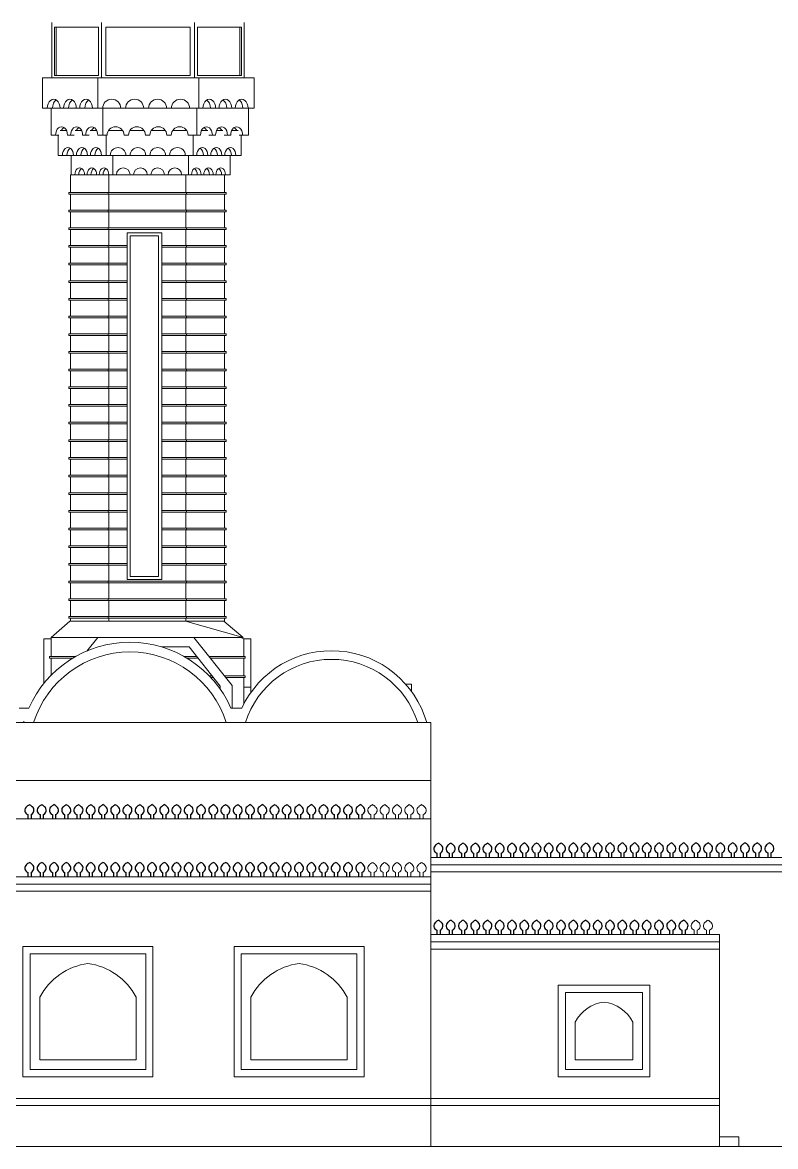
# Model space of a CAD drawing. Header units: inches. Extents: x -6210 to 141093, y -2740 to 21225.
# Drawn here: x 93086 to 93556, y -324 to 376 of the extents above; entities that cross this region are included whole.
import ezdxf

# ---------------------------------------------------------------- set-up
doc = ezdxf.new("R2010")
doc.units = ezdxf.units.IN
doc.header["$LTSCALE"] = 100
doc.header["$MEASUREMENT"] = 0
doc.layers.add('car area', color=53, linetype='Continuous')
doc.layers.add('pattern', color=24, linetype='Continuous')

# ---------------------------------------------------------------- blocks, each defined once
blk = doc.blocks.new('A$C7441049B')
at = {"layer": 'pattern', "color": 6, "linetype": 'ByBlock', "lineweight": 25, "ltscale": 0.07}
for p, q in [((6.14, 2.75, -0.01), (6.14, 0)), ((8.14, 2.75, -0.01), (8.14, 0)), ((13.77, 2.75, -0.01), (13.77, 0, 0)), ((15.77, 2.75, -0.01), (15.77, 0, 0)), ((21.41, 2.75, -0.01), (21.41, 0, 0)), ((23.41, 2.75, -0.01), (23.41, 0, 0)), ((29.05, 2.75, -0.01), (29.05, 0)), ((31.05, 2.75, -0.01), (31.05, 0)), ((36.69, 2.75, -0.01), (36.69, 0, 0)), ((38.69, 2.75, -0.01), (38.69, 0, 0)), ((44.32, 2.75, -0.01), (44.32, 0)), ((46.32, 2.75, -0.01), (46.32, 0)), ((51.96, 2.75, -0.01), (51.96, 0)), ((53.96, 2.75, -0.01), (53.96, 0))]:
    blk.add_line(p, q, dxfattribs=at)
for centre, start, end in [((7.14, 5.41, -0.01), 128.29859, 249.41182), ((7.14, 5.41, -0.01), 290.58816, 51.70141), ((14.77, 5.41, -0.01), 128.29859, 249.41183), ((14.77, 5.41, -0.01), 290.58817, 51.70141), ((22.41, 5.41, -0.01), 128.29859, 249.41183), ((22.41, 5.41, -0.01), 290.58817, 51.70141), ((30.05, 5.41, -0.01), 128.29859, 249.41183), ((30.05, 5.41, -0.01), 290.58817, 51.70141), ((37.69, 5.41, -0.01), 128.29859, 249.41183), ((37.69, 5.41, -0.01), 290.58817, 51.70141), ((45.32, 5.41, -0.01), 128.29859, 249.41183), ((45.32, 5.41, -0.01), 290.58817, 51.70141), ((52.96, 5.41, -0.01), 128.29859, 249.41183), ((52.96, 5.41, -0.01), 290.58817, 51.70141)]:
    blk.add_arc(centre, 2.84, start, end, dxfattribs=at)
at = {"layer": 'pattern', "color": 6, "linetype": 'ByBlock', "lineweight": 25, "ltscale": 0.07, "extrusion": (0, 0, -1)}
for centre in [(10.06, 3.36, -0.01), (17.7, 3.36, -0.01), (25.34, 3.36, -0.01), (32.97, 3.36, -0.01), (40.61, 3.36, -0.01), (48.25, 3.36, -0.01), (55.89, 3.36, -0.01)]:
    blk.add_ellipse(centre, major_axis=(5.41, 3.32), ratio=1, start_param=4.432426, end_param=4.784303, dxfattribs=at)
at = {"layer": 'pattern', "color": 6, "linetype": 'ByBlock', "lineweight": 25, "ltscale": 0.07}
for centre in [(4.21, 3.36, -0.01), (11.85, 3.36, -0.01), (19.49, 3.36, -0.01), (27.13, 3.36, -0.01), (34.76, 3.36, -0.01), (42.4, 3.36, -0.01), (50.04, 3.36, -0.01)]:
    blk.add_ellipse(centre, major_axis=(-5.41, 3.32), ratio=1, start_param=4.432426, end_param=4.784303, dxfattribs=at)

msp = doc.modelspace()

# ---------------------------------------------------------------- linework, layer by layer
at = {"layer": 'car area', "linetype": 'Continuous', "lineweight": 0, "extrusion": (0, 1, 0)}
for p, q in [((93104.61059, 341.70481), (93104.61059, 376.14502)), ((93106.29184, 373.14502), (93106.29184, 343.14502)), ((93133.69041, 373.14502), (93106.29184, 373.14502)), ((93107.3525, 343.14502), (93107.3525, 373.14502)), ((93133.69041, 343.14502), (93133.69041, 373.14502)), ((93135.64003, 341.70481), (93135.64003, 376.14502)), ((93138.38267, 373.14502), (93138.38267, 343.14502)), ((93190.83851, 373.14502), (93138.38267, 373.14502)), ((93190.83851, 343.14502), (93190.83851, 373.14502)), ((93193.58115, 341.70481), (93193.58115, 376.14502)), ((93195.53076, 373.14502), (93195.53076, 343.14502)), ((93222.92934, 373.14502), (93195.53076, 373.14502)), ((93221.91277, 343.14502), (93221.91277, 373.14502)), ((93222.92934, 343.14502), (93222.92934, 373.14502)), ((93224.61059, 341.70481), (93224.61059, 376.14502)), ((93106.29184, 343.14502), (93133.69041, 343.14502)), ((93138.38267, 343.14502), (93190.83851, 343.14502)), ((93195.53076, 343.14502), (93222.92934, 343.14502)), ((93098.84055, 341.70481), (93133.3847, 341.70481)), ((93098.84055, 322.70481), (93098.84055, 341.70481)), ((93133.3847, 341.70481), (93196.29639, 341.70481)), ((93133.3847, 322.70481), (93133.3847, 341.70481)), ((93196.29639, 341.70481), (93230.84055, 341.70481)), ((93196.29639, 322.70481), (93196.29639, 341.70481)), ((93230.84055, 322.70481), (93230.84055, 341.70481)), ((93101.86716, 322.70481), (93098.84055, 322.70481)), ((93101.86716, 322.70481), (93105.04914, 322.70481)), ((93104.19791, 305.93317), (93104.19791, 322.70481)), ((93105.04914, 322.70481), (93109.84758, 322.70481)), ((93111.9689, 322.70481), (93109.84758, 322.70481)), ((93111.9689, 322.70481), (93115.15088, 322.70481)), ((93115.15088, 322.70481), (93119.94932, 322.70481)), ((93122.07064, 322.70481), (93119.94932, 322.70481)), ((93122.07064, 322.70481), (93125.25262, 322.70481)), ((93125.25262, 322.70481), (93130.05105, 322.70481)), ((93133.3847, 322.70481), (93130.05105, 322.70481)), ((93136.3847, 322.70481), (93133.3847, 322.70481)), ((93136.3847, 322.70481), (93147.67072, 322.70481)), ((93136.3847, 305.93317), (93136.3847, 322.70481)), ((93136.3847, 322.70481), (93147.67072, 322.70481)), ((93150.67072, 322.70481), (93147.67072, 322.70481)), ((93150.67072, 322.70481), (93161.95673, 322.70481)), ((93150.67072, 322.70481), (93161.95673, 322.70481)), ((93164.95673, 322.70481), (93161.95673, 322.70481)), ((93164.95673, 322.70481), (93176.24275, 322.70481)), ((93164.95673, 322.70481), (93176.24275, 322.70481)), ((93179.24275, 322.70481), (93176.24275, 322.70481)), ((93179.24275, 322.70481), (93190.52876, 322.70481)), ((93179.24275, 322.70481), (93190.52876, 322.70481)), ((93196.29639, 322.70481), (93190.52876, 322.70481)), ((93195.00317, 305.93317), (93195.00317, 322.70481)), ((93198.793, 322.70481), (93196.29639, 322.70481)), ((93198.793, 322.70481), (93203.87681, 322.70481)), ((93203.87681, 322.70481), (93206.77342, 322.70481)), ((93208.89474, 322.70481), (93206.77342, 322.70481)), ((93208.89474, 322.70481), (93213.97855, 322.70481)), ((93213.97855, 322.70481), (93216.87516, 322.70481)), ((93218.99648, 322.70481), (93216.87516, 322.70481)), ((93218.99648, 322.70481), (93224.08029, 322.70481)), ((93224.08029, 322.70481), (93226.97689, 322.70481)), ((93230.84055, 322.70481), (93226.97689, 322.70481)), ((93227.18997, 305.93317), (93227.18997, 322.70481)), ((93109.82141, 308.93317), (93113.78922, 308.93317)), ((93119.23379, 308.93317), (93123.2016, 308.93317)), ((93128.64616, 308.93317), (93132.61397, 308.93317)), ((93140.11983, 308.93317), (93148.75596, 308.93317)), ((93153.43094, 308.93317), (93162.06707, 308.93317)), ((93166.74205, 308.93317), (93175.37818, 308.93317)), ((93180.05315, 308.93317), (93188.68929, 308.93317)), ((93197.99399, 308.93317), (93201.95783, 308.93317)), ((93207.40636, 308.93317), (93211.3702, 308.93317)), ((93216.81874, 308.93317), (93220.78258, 308.93317)), ((93107.01798, 305.93317), (93104.19791, 305.93317)), ((93107.01798, 305.93317), (93109.15684, 305.93317)), ((93108.68997, 293.38771), (93108.68997, 305.93317)), ((93116.43036, 305.93317), (93114.4538, 305.93317)), ((93116.43036, 305.93317), (93118.56921, 305.93317)), ((93125.84273, 305.93317), (93123.86617, 305.93317)), ((93125.84273, 305.93317), (93127.98159, 305.93317)), ((93136.3847, 305.93317), (93133.27855, 305.93317)), ((93139.17998, 305.93317), (93136.3847, 305.93317)), ((93138.52356, 293.38771), (93138.52356, 305.93317)), ((93152.49109, 305.93317), (93149.69581, 305.93317)), ((93165.80219, 305.93317), (93163.00692, 305.93317)), ((93179.1133, 305.93317), (93176.31803, 305.93317)), ((93195.00317, 305.93317), (93189.62914, 305.93317)), ((93192.85638, 293.38771), (93192.85638, 305.93317)), ((93197.32941, 305.93317), (93195.00317, 305.93317)), ((93202.6224, 305.93317), (93204.76523, 305.93317)), ((93206.74179, 305.93317), (93204.76523, 305.93317)), ((93212.03478, 305.93317), (93214.1776, 305.93317)), ((93216.15416, 305.93317), (93214.1776, 305.93317)), ((93221.44715, 305.93317), (93223.58998, 305.93317)), ((93222.68997, 293.38771), (93222.68997, 305.93317)), ((93227.18997, 305.93317), (93223.58998, 305.93317)), ((93111.30386, 293.38771), (93108.68997, 293.38771)), ((93111.30386, 293.38771), (93114.05194, 293.38771)), ((93114.05194, 293.38771), (93118.19604, 293.38771)), ((93116.8036, 281.30044), (93116.8036, 293.38771)), ((93120.02809, 293.38771), (93118.19604, 293.38771)), ((93120.02809, 293.38771), (93122.77616, 293.38771)), ((93122.77616, 293.38771), (93126.92027, 293.38771)), ((93128.75232, 293.38771), (93126.92027, 293.38771)), ((93128.75232, 293.38771), (93131.50039, 293.38771)), ((93131.50039, 293.38771), (93135.6445, 293.38771)), ((93138.52356, 293.38771), (93135.6445, 293.38771)), ((93141.11447, 293.38771), (93138.52356, 293.38771)), ((93141.11447, 293.38771), (93150.86148, 293.38771)), ((93142.71172, 281.30044), (93142.71172, 293.38771)), ((93153.45239, 293.38771), (93150.86148, 293.38771)), ((93153.45239, 293.38771), (93163.1994, 293.38771)), ((93165.79031, 293.38771), (93163.1994, 293.38771)), ((93165.79031, 293.38771), (93175.53732, 293.38771)), ((93178.12823, 293.38771), (93175.53732, 293.38771)), ((93178.12823, 293.38771), (93187.87524, 293.38771)), ((93192.85638, 293.38771), (93187.87524, 293.38771)), ((93189.89549, 281.30044), (93189.89549, 293.38771)), ((93195.01254, 293.38771), (93192.85638, 293.38771)), ((93195.01254, 293.38771), (93199.15665, 293.38771)), ((93199.15665, 293.38771), (93201.90472, 293.38771)), ((93203.73677, 293.38771), (93201.90472, 293.38771)), ((93203.73677, 293.38771), (93207.88088, 293.38771)), ((93207.88088, 293.38771), (93210.62895, 293.38771)), ((93212.461, 293.38771), (93210.62895, 293.38771)), ((93212.461, 293.38771), (93216.6051, 293.38771)), ((93215.8036, 281.30044), (93215.8036, 293.38771)), ((93216.6051, 293.38771), (93219.35318, 293.38771)), ((93222.68997, 293.38771), (93219.35318, 293.38771)), ((93116.26942, 281.19225), (93140.26942, 281.19225)), ((93116.26942, 270.19225), (93116.26942, 281.19225)), ((93119.07357, 281.30044), (93116.8036, 281.30044)), ((93119.07357, 281.30044), (93121.46005, 281.30044)), ((93121.46005, 281.30044), (93125.05888, 281.30044)), ((93126.64987, 281.30044), (93125.05888, 281.30044)), ((93126.64987, 281.30044), (93129.03635, 281.30044)), ((93129.03635, 281.30044), (93132.63518, 281.30044)), ((93134.22617, 281.30044), (93132.63518, 281.30044)), ((93134.22617, 281.30044), (93136.61266, 281.30044)), ((93134.26942, 281.30044), (93134.26942, 281.19225)), ((93136.61266, 281.30044), (93140.21148, 281.30044)), ((93142.71172, 281.30044), (93140.21148, 281.30044)), ((93140.26942, 281.19225), (93188.26942, 281.19225)), ((93140.26942, 270.19225), (93140.26942, 281.19225)), ((93144.96172, 281.30044), (93142.71172, 281.30044)), ((93144.96172, 281.30044), (93153.42623, 281.30044)), ((93155.67623, 281.30044), (93153.42623, 281.30044)), ((93155.67623, 281.30044), (93164.14074, 281.30044)), ((93166.39074, 281.30044), (93164.14074, 281.30044)), ((93166.39074, 281.30044), (93174.85525, 281.30044)), ((93177.10525, 281.30044), (93174.85525, 281.30044)), ((93177.10525, 281.30044), (93185.56976, 281.30044)), ((93189.89549, 281.30044), (93185.56976, 281.30044)), ((93188.26942, 281.19225), (93212.26942, 281.19225)), ((93188.26942, 270.19225), (93188.26942, 281.19225)), ((93191.76795, 281.30044), (93189.89549, 281.30044)), ((93191.76795, 281.30044), (93195.36677, 281.30044)), ((93194.26942, 281.30044), (93194.26942, 281.19225)), ((93195.36677, 281.30044), (93197.75326, 281.30044)), ((93199.34425, 281.30044), (93197.75326, 281.30044)), ((93199.34425, 281.30044), (93202.94308, 281.30044)), ((93202.94308, 281.30044), (93205.32956, 281.30044)), ((93206.92055, 281.30044), (93205.32956, 281.30044)), ((93206.92055, 281.30044), (93210.51938, 281.30044)), ((93210.51938, 281.30044), (93212.90586, 281.30044)), ((93212.26942, 270.19225), (93212.26942, 281.19225)), ((93215.8036, 281.30044), (93212.90586, 281.30044)), ((93115.26942, 270.19225), (93139.85521, 270.19225)), ((93115.26942, 269.19225), (93115.26942, 270.19225)), ((93139.85521, 269.19225), (93115.26942, 269.19225)), ((93116.26942, 259.19225), (93116.26942, 269.19225)), ((93139.85521, 270.19225), (93188.68364, 270.19225)), ((93139.85521, 269.19225), (93139.85521, 270.19225)), ((93188.68364, 269.19225), (93139.85521, 269.19225)), ((93140.26942, 259.19225), (93140.26942, 269.19225)), ((93188.26942, 259.19225), (93188.26942, 269.19225)), ((93188.68364, 270.19225), (93213.26942, 270.19225)), ((93188.68364, 269.19225), (93188.68364, 270.19225)), ((93213.26942, 269.19225), (93188.68364, 269.19225)), ((93212.26942, 259.19225), (93212.26942, 269.19225)), ((93213.26942, 269.19225), (93213.26942, 270.19225)), ((93115.26942, 259.19225), (93139.85521, 259.19225)), ((93115.26942, 258.19225), (93115.26942, 259.19225)), ((93139.85521, 259.19225), (93188.68364, 259.19225)), ((93139.85521, 258.19225), (93139.85521, 259.19225)), ((93188.68364, 259.19225), (93213.26942, 259.19225)), ((93188.68364, 258.19225), (93188.68364, 259.19225)), ((93213.26942, 258.19225), (93213.26942, 259.19225)), ((93139.85521, 258.19225), (93115.26942, 258.19225)), ((93116.26942, 248.19225), (93116.26942, 258.19225)), ((93188.68364, 258.19225), (93139.85521, 258.19225)), ((93140.26942, 248.19225), (93140.26942, 258.19225)), ((93188.26942, 248.19225), (93188.26942, 258.19225)), ((93213.26942, 258.19225), (93188.68364, 258.19225)), ((93212.26942, 248.19225), (93212.26942, 258.19225)), ((93115.26942, 248.19225), (93139.85521, 248.19225)), ((93115.26942, 247.19225), (93115.26942, 248.19225)), ((93139.85521, 247.19225), (93115.26942, 247.19225)), ((93116.26942, 237.19225), (93116.26942, 247.19225)), ((93139.85521, 248.19225), (93188.68364, 248.19225)), ((93139.85521, 247.19225), (93139.85521, 248.19225)), ((93188.68364, 247.19225), (93139.85521, 247.19225)), ((93140.26942, 237.19225), (93140.26942, 247.19225)), ((93173.22373, 245.19225), (93151.55355, 245.19225)), ((93151.55355, 245.19225), (93151.55355, 237.19225)), ((93173.22373, 237.19225), (93173.22373, 245.19225)), ((93188.26942, 237.19225), (93188.26942, 247.19225)), ((93188.68364, 248.19225), (93213.26942, 248.19225)), ((93188.68364, 247.19225), (93188.68364, 248.19225)), ((93213.26942, 247.19225), (93188.68364, 247.19225)), ((93212.26942, 237.19225), (93212.26942, 247.19225)), ((93213.26942, 247.19225), (93213.26942, 248.19225)), ((93171.22373, 243.19225), (93153.55355, 243.19225)), ((93153.55355, 243.19225), (93153.55355, 31.19225)), ((93153.55355, 243.19225), (93171.22373, 243.19225)), ((93153.55355, 31.19225), (93153.55355, 243.19225)), ((93171.22373, 31.19225), (93171.22373, 243.19225)), ((93171.22373, 243.19225), (93171.22373, 31.19225)), ((93115.26942, 236.19225), (93115.26942, 237.19225)), ((93115.26942, 237.19225), (93139.85521, 237.19225)), ((93139.85521, 236.19225), (93115.26942, 236.19225)), ((93116.26942, 226.19225), (93116.26942, 236.19225)), ((93139.85521, 236.19225), (93139.85521, 237.19225)), ((93139.85521, 237.19225), (93151.55355, 237.19225)), ((93151.55355, 236.19225), (93139.85521, 236.19225)), ((93140.26942, 226.19225), (93140.26942, 236.19225)), ((93151.55355, 236.19225), (93151.55355, 237.19225)), ((93151.55355, 236.19225), (93151.55355, 226.19225)), ((93173.22373, 237.19225), (93188.68364, 237.19225)), ((93173.22373, 237.19225), (93173.22373, 236.19225)), ((93173.22373, 226.19225), (93173.22373, 236.19225)), ((93188.68364, 236.19225), (93173.22373, 236.19225)), ((93188.26942, 226.19225), (93188.26942, 236.19225)), ((93188.68364, 237.19225), (93213.26942, 237.19225)), ((93188.68364, 236.19225), (93188.68364, 237.19225)), ((93213.26942, 236.19225), (93188.68364, 236.19225)), ((93212.26942, 226.19225), (93212.26942, 236.19225)), ((93213.26942, 236.19225), (93213.26942, 237.19225)), ((93115.26942, 225.19225), (93115.26942, 226.19225)), ((93115.26942, 226.19225), (93139.85521, 226.19225)), ((93139.85521, 225.19225), (93115.26942, 225.19225)), ((93116.26942, 215.19225), (93116.26942, 225.19225)), ((93139.85521, 225.19225), (93139.85521, 226.19225)), ((93139.85521, 226.19225), (93151.55355, 226.19225)), ((93151.55355, 225.19225), (93139.85521, 225.19225)), ((93140.26942, 215.19225), (93140.26942, 225.19225)), ((93151.55355, 225.19225), (93151.55355, 226.19225)), ((93151.55355, 225.19225), (93151.55355, 215.19225)), ((93173.22373, 226.19225), (93188.68364, 226.19225)), ((93173.22373, 226.19225), (93173.22373, 225.19225)), ((93173.22373, 215.19225), (93173.22373, 225.19225)), ((93188.68364, 225.19225), (93173.22373, 225.19225)), ((93188.26942, 215.19225), (93188.26942, 225.19225)), ((93188.68364, 226.19225), (93213.26942, 226.19225)), ((93188.68364, 225.19225), (93188.68364, 226.19225)), ((93213.26942, 225.19225), (93188.68364, 225.19225)), ((93212.26942, 215.19225), (93212.26942, 225.19225)), ((93213.26942, 225.19225), (93213.26942, 226.19225)), ((93115.26942, 214.19225), (93115.26942, 215.19225)), ((93115.26942, 215.19225), (93139.85521, 215.19225)), ((93139.85521, 214.19225), (93115.26942, 214.19225)), ((93116.26942, 204.19225), (93116.26942, 214.19225)), ((93139.85521, 214.19225), (93139.85521, 215.19225)), ((93139.85521, 215.19225), (93151.55355, 215.19225)), ((93151.55355, 214.19225), (93139.85521, 214.19225)), ((93140.26942, 204.19225), (93140.26942, 214.19225)), ((93151.55355, 214.19225), (93151.55355, 215.19225)), ((93151.55355, 214.19225), (93151.55355, 204.19225)), ((93173.22373, 215.19225), (93188.68364, 215.19225)), ((93173.22373, 215.19225), (93173.22373, 214.19225)), ((93173.22373, 204.19225), (93173.22373, 214.19225)), ((93188.68364, 214.19225), (93173.22373, 214.19225)), ((93188.26942, 204.19225), (93188.26942, 214.19225)), ((93188.68364, 215.19225), (93213.26942, 215.19225)), ((93188.68364, 214.19225), (93188.68364, 215.19225)), ((93213.26942, 214.19225), (93188.68364, 214.19225)), ((93212.26942, 204.19225), (93212.26942, 214.19225)), ((93213.26942, 214.19225), (93213.26942, 215.19225)), ((93115.26942, 203.19225), (93115.26942, 204.19225)), ((93115.26942, 204.19225), (93139.85521, 204.19225)), ((93139.85521, 203.19225), (93115.26942, 203.19225)), ((93116.26942, 193.19225), (93116.26942, 203.19225)), ((93139.85521, 203.19225), (93139.85521, 204.19225)), ((93139.85521, 204.19225), (93151.55355, 204.19225)), ((93151.55355, 203.19225), (93139.85521, 203.19225)), ((93140.26942, 193.19225), (93140.26942, 203.19225)), ((93151.55355, 203.19225), (93151.55355, 204.19225)), ((93151.55355, 203.19225), (93151.55355, 193.19225)), ((93173.22373, 204.19225), (93188.68364, 204.19225)), ((93173.22373, 204.19225), (93173.22373, 203.19225)), ((93173.22373, 193.19225), (93173.22373, 203.19225)), ((93188.68364, 203.19225), (93173.22373, 203.19225)), ((93188.26942, 193.19225), (93188.26942, 203.19225)), ((93188.68364, 204.19225), (93213.26942, 204.19225)), ((93188.68364, 203.19225), (93188.68364, 204.19225)), ((93213.26942, 203.19225), (93188.68364, 203.19225)), ((93212.26942, 193.19225), (93212.26942, 203.19225)), ((93213.26942, 203.19225), (93213.26942, 204.19225)), ((93115.26942, 192.19225), (93115.26942, 193.19225)), ((93115.26942, 193.19225), (93139.85521, 193.19225)), ((93139.85521, 192.19225), (93115.26942, 192.19225)), ((93116.26942, 182.19225), (93116.26942, 192.19225)), ((93139.85521, 192.19225), (93139.85521, 193.19225)), ((93139.85521, 193.19225), (93151.55355, 193.19225)), ((93151.55355, 192.19225), (93139.85521, 192.19225)), ((93140.26942, 182.19225), (93140.26942, 192.19225)), ((93151.55355, 192.19225), (93151.55355, 193.19225)), ((93151.55355, 192.19225), (93151.55355, 182.19225)), ((93173.22373, 193.19225), (93188.68364, 193.19225)), ((93173.22373, 193.19225), (93173.22373, 192.19225)), ((93173.22373, 182.19225), (93173.22373, 192.19225)), ((93188.68364, 192.19225), (93173.22373, 192.19225)), ((93188.26942, 182.19225), (93188.26942, 192.19225)), ((93188.68364, 193.19225), (93213.26942, 193.19225)), ((93188.68364, 192.19225), (93188.68364, 193.19225)), ((93213.26942, 192.19225), (93188.68364, 192.19225)), ((93212.26942, 182.19225), (93212.26942, 192.19225)), ((93213.26942, 192.19225), (93213.26942, 193.19225)), ((93115.26942, 181.19225), (93115.26942, 182.19225)), ((93115.26942, 182.19225), (93139.85521, 182.19225)), ((93139.85521, 181.19225), (93139.85521, 182.19225)), ((93139.85521, 182.19225), (93151.55355, 182.19225)), ((93151.55355, 181.19225), (93151.55355, 182.19225)), ((93173.22373, 182.19225), (93188.68364, 182.19225)), ((93173.22373, 182.19225), (93173.22373, 181.19225)), ((93188.68364, 182.19225), (93213.26942, 182.19225)), ((93188.68364, 181.19225), (93188.68364, 182.19225)), ((93213.26942, 181.19225), (93213.26942, 182.19225)), ((93139.85521, 181.19225), (93115.26942, 181.19225)), ((93116.26942, 171.19225), (93116.26942, 181.19225)), ((93151.55355, 181.19225), (93139.85521, 181.19225)), ((93140.26942, 171.19225), (93140.26942, 181.19225)), ((93151.55355, 181.19225), (93151.55355, 171.19225)), ((93173.22373, 171.19225), (93173.22373, 181.19225)), ((93188.68364, 181.19225), (93173.22373, 181.19225)), ((93188.26942, 171.19225), (93188.26942, 181.19225)), ((93213.26942, 181.19225), (93188.68364, 181.19225)), ((93212.26942, 171.19225), (93212.26942, 181.19225)), ((93115.26942, 170.19225), (93115.26942, 171.19225)), ((93115.26942, 171.19225), (93139.85521, 171.19225)), ((93139.85521, 170.19225), (93115.26942, 170.19225)), ((93116.26942, 160.19225), (93116.26942, 170.19225)), ((93139.85521, 170.19225), (93139.85521, 171.19225)), ((93139.85521, 171.19225), (93151.55355, 171.19225)), ((93151.55355, 170.19225), (93139.85521, 170.19225)), ((93140.26942, 160.19225), (93140.26942, 170.19225)), ((93151.55355, 170.19225), (93151.55355, 171.19225)), ((93151.55355, 170.19225), (93151.55355, 160.19225)), ((93173.22373, 171.19225), (93188.68364, 171.19225)), ((93173.22373, 171.19225), (93173.22373, 170.19225)), ((93173.22373, 160.19225), (93173.22373, 170.19225)), ((93188.68364, 170.19225), (93173.22373, 170.19225)), ((93188.26942, 160.19225), (93188.26942, 170.19225)), ((93188.68364, 171.19225), (93213.26942, 171.19225)), ((93188.68364, 170.19225), (93188.68364, 171.19225)), ((93213.26942, 170.19225), (93188.68364, 170.19225)), ((93212.26942, 160.19225), (93212.26942, 170.19225)), ((93213.26942, 170.19225), (93213.26942, 171.19225)), ((93115.26942, 159.19225), (93115.26942, 160.19225)), ((93115.26942, 160.19225), (93139.85521, 160.19225)), ((93139.85521, 159.19225), (93115.26942, 159.19225)), ((93116.26942, 149.19225), (93116.26942, 159.19225)), ((93139.85521, 159.19225), (93139.85521, 160.19225)), ((93139.85521, 160.19225), (93151.55355, 160.19225)), ((93151.55355, 159.19225), (93139.85521, 159.19225)), ((93140.26942, 149.19225), (93140.26942, 159.19225)), ((93151.55355, 159.19225), (93151.55355, 160.19225)), ((93151.55355, 159.19225), (93151.55355, 149.19225)), ((93173.22373, 160.19225), (93188.68364, 160.19225)), ((93173.22373, 160.19225), (93173.22373, 159.19225)), ((93173.22373, 149.19225), (93173.22373, 159.19225)), ((93188.68364, 159.19225), (93173.22373, 159.19225)), ((93188.26942, 149.19225), (93188.26942, 159.19225)), ((93188.68364, 160.19225), (93213.26942, 160.19225)), ((93188.68364, 159.19225), (93188.68364, 160.19225)), ((93213.26942, 159.19225), (93188.68364, 159.19225)), ((93212.26942, 149.19225), (93212.26942, 159.19225)), ((93213.26942, 159.19225), (93213.26942, 160.19225)), ((93115.26942, 148.19225), (93115.26942, 149.19225)), ((93115.26942, 149.19225), (93139.85521, 149.19225)), ((93139.85521, 148.19225), (93115.26942, 148.19225)), ((93116.26942, 138.19225), (93116.26942, 148.19225)), ((93139.85521, 148.19225), (93139.85521, 149.19225)), ((93139.85521, 149.19225), (93151.55355, 149.19225)), ((93151.55355, 148.19225), (93139.85521, 148.19225)), ((93140.26942, 138.19225), (93140.26942, 148.19225)), ((93151.55355, 148.19225), (93151.55355, 149.19225)), ((93151.55355, 148.19225), (93151.55355, 138.19225)), ((93173.22373, 149.19225), (93188.68364, 149.19225)), ((93173.22373, 149.19225), (93173.22373, 148.19225)), ((93173.22373, 138.19225), (93173.22373, 148.19225)), ((93188.68364, 148.19225), (93173.22373, 148.19225)), ((93188.26942, 138.19225), (93188.26942, 148.19225)), ((93188.68364, 149.19225), (93213.26942, 149.19225)), ((93188.68364, 148.19225), (93188.68364, 149.19225)), ((93213.26942, 148.19225), (93188.68364, 148.19225)), ((93212.26942, 138.19225), (93212.26942, 148.19225)), ((93213.26942, 148.19225), (93213.26942, 149.19225)), ((93115.26942, 137.19225), (93115.26942, 138.19225)), ((93115.26942, 138.19225), (93139.85521, 138.19225)), ((93139.85521, 137.19225), (93115.26942, 137.19225)), ((93116.26942, 127.19225), (93116.26942, 137.19225)), ((93139.85521, 137.19225), (93139.85521, 138.19225)), ((93139.85521, 138.19225), (93151.55355, 138.19225)), ((93151.55355, 137.19225), (93139.85521, 137.19225)), ((93140.26942, 127.19225), (93140.26942, 137.19225)), ((93151.55355, 137.19225), (93151.55355, 138.19225)), ((93151.55355, 137.19225), (93151.55355, 127.19225)), ((93173.22373, 138.19225), (93188.68364, 138.19225)), ((93173.22373, 138.19225), (93173.22373, 137.19225)), ((93173.22373, 127.19225), (93173.22373, 137.19225)), ((93188.68364, 137.19225), (93173.22373, 137.19225)), ((93188.26942, 127.19225), (93188.26942, 137.19225)), ((93188.68364, 138.19225), (93213.26942, 138.19225)), ((93188.68364, 137.19225), (93188.68364, 138.19225)), ((93213.26942, 137.19225), (93188.68364, 137.19225)), ((93212.26942, 127.19225), (93212.26942, 137.19225)), ((93213.26942, 137.19225), (93213.26942, 138.19225)), ((93115.26942, 126.19225), (93115.26942, 127.19225)), ((93115.26942, 127.19225), (93139.85521, 127.19225)), ((93139.85521, 126.19225), (93115.26942, 126.19225)), ((93116.26942, 116.19225), (93116.26942, 126.19225)), ((93139.85521, 126.19225), (93139.85521, 127.19225)), ((93139.85521, 127.19225), (93151.55355, 127.19225)), ((93151.55355, 126.19225), (93139.85521, 126.19225)), ((93140.26942, 116.19225), (93140.26942, 126.19225)), ((93151.55355, 126.19225), (93151.55355, 127.19225)), ((93151.55355, 126.19225), (93151.55355, 116.19225)), ((93173.22373, 127.19225), (93188.68364, 127.19225)), ((93173.22373, 127.19225), (93173.22373, 126.19225)), ((93173.22373, 116.19225), (93173.22373, 126.19225)), ((93188.68364, 126.19225), (93173.22373, 126.19225)), ((93188.26942, 116.19225), (93188.26942, 126.19225)), ((93188.68364, 127.19225), (93213.26942, 127.19225)), ((93188.68364, 126.19225), (93188.68364, 127.19225)), ((93213.26942, 126.19225), (93188.68364, 126.19225)), ((93212.26942, 116.19225), (93212.26942, 126.19225)), ((93213.26942, 126.19225), (93213.26942, 127.19225)), ((93115.26942, 115.19225), (93115.26942, 116.19225)), ((93115.26942, 116.19225), (93139.85521, 116.19225)), ((93139.85521, 115.19225), (93115.26942, 115.19225)), ((93116.26942, 105.19225), (93116.26942, 115.19225)), ((93139.85521, 115.19225), (93139.85521, 116.19225)), ((93139.85521, 116.19225), (93151.55355, 116.19225)), ((93151.55355, 115.19225), (93139.85521, 115.19225)), ((93140.26942, 105.19225), (93140.26942, 115.19225)), ((93151.55355, 115.19225), (93151.55355, 116.19225)), ((93151.55355, 115.19225), (93151.55355, 105.19225)), ((93173.22373, 116.19225), (93188.68364, 116.19225)), ((93173.22373, 116.19225), (93173.22373, 115.19225)), ((93173.22373, 105.19225), (93173.22373, 115.19225)), ((93188.68364, 115.19225), (93173.22373, 115.19225)), ((93188.26942, 105.19225), (93188.26942, 115.19225)), ((93188.68364, 116.19225), (93213.26942, 116.19225)), ((93188.68364, 115.19225), (93188.68364, 116.19225)), ((93213.26942, 115.19225), (93188.68364, 115.19225)), ((93212.26942, 105.19225), (93212.26942, 115.19225)), ((93213.26942, 115.19225), (93213.26942, 116.19225)), ((93115.26942, 104.19225), (93115.26942, 105.19225)), ((93115.26942, 105.19225), (93139.85521, 105.19225)), ((93139.85521, 104.19225), (93139.85521, 105.19225)), ((93139.85521, 105.19225), (93151.55355, 105.19225)), ((93151.55355, 104.19225), (93151.55355, 105.19225)), ((93173.22373, 105.19225), (93188.68364, 105.19225)), ((93173.22373, 105.19225), (93173.22373, 104.19225)), ((93188.68364, 105.19225), (93213.26942, 105.19225)), ((93188.68364, 104.19225), (93188.68364, 105.19225)), ((93213.26942, 104.19225), (93213.26942, 105.19225)), ((93139.85521, 104.19225), (93115.26942, 104.19225)), ((93116.26942, 94.19225), (93116.26942, 104.19225)), ((93151.55355, 104.19225), (93139.85521, 104.19225)), ((93140.26942, 94.19225), (93140.26942, 104.19225)), ((93151.55355, 104.19225), (93151.55355, 94.19225)), ((93173.22373, 94.19225), (93173.22373, 104.19225)), ((93188.68364, 104.19225), (93173.22373, 104.19225)), ((93188.26942, 94.19225), (93188.26942, 104.19225)), ((93213.26942, 104.19225), (93188.68364, 104.19225)), ((93212.26942, 94.19225), (93212.26942, 104.19225)), ((93115.26942, 93.19225), (93115.26942, 94.19225)), ((93115.26942, 94.19225), (93139.85521, 94.19225)), ((93139.85521, 93.19225), (93115.26942, 93.19225)), ((93116.26942, 83.19225), (93116.26942, 93.19225)), ((93139.85521, 93.19225), (93139.85521, 94.19225)), ((93139.85521, 94.19225), (93151.55355, 94.19225)), ((93151.55355, 93.19225), (93139.85521, 93.19225)), ((93140.26942, 83.19225), (93140.26942, 93.19225)), ((93151.55355, 93.19225), (93151.55355, 94.19225)), ((93151.55355, 93.19225), (93151.55355, 83.19225)), ((93173.22373, 94.19225), (93188.68364, 94.19225)), ((93173.22373, 94.19225), (93173.22373, 93.19225)), ((93173.22373, 83.19225), (93173.22373, 93.19225)), ((93188.68364, 93.19225), (93173.22373, 93.19225)), ((93188.26942, 83.19225), (93188.26942, 93.19225)), ((93188.68364, 94.19225), (93213.26942, 94.19225)), ((93188.68364, 93.19225), (93188.68364, 94.19225)), ((93213.26942, 93.19225), (93188.68364, 93.19225)), ((93212.26942, 83.19225), (93212.26942, 93.19225)), ((93213.26942, 93.19225), (93213.26942, 94.19225)), ((93115.26942, 82.19225), (93115.26942, 83.19225)), ((93115.26942, 83.19225), (93139.85521, 83.19225)), ((93139.85521, 82.19225), (93115.26942, 82.19225)), ((93116.26942, 72.19225), (93116.26942, 82.19225)), ((93139.85521, 82.19225), (93139.85521, 83.19225)), ((93139.85521, 83.19225), (93151.55355, 83.19225)), ((93151.55355, 82.19225), (93139.85521, 82.19225)), ((93140.26942, 72.19225), (93140.26942, 82.19225)), ((93151.55355, 82.19225), (93151.55355, 83.19225)), ((93151.55355, 82.19225), (93151.55355, 72.19225)), ((93173.22373, 83.19225), (93188.68364, 83.19225)), ((93173.22373, 83.19225), (93173.22373, 82.19225)), ((93173.22373, 72.19225), (93173.22373, 82.19225)), ((93188.68364, 82.19225), (93173.22373, 82.19225)), ((93188.26942, 72.19225), (93188.26942, 82.19225)), ((93188.68364, 83.19225), (93213.26942, 83.19225)), ((93188.68364, 82.19225), (93188.68364, 83.19225)), ((93213.26942, 82.19225), (93188.68364, 82.19225)), ((93212.26942, 72.19225), (93212.26942, 82.19225)), ((93213.26942, 82.19225), (93213.26942, 83.19225)), ((93115.26942, 71.19225), (93115.26942, 72.19225)), ((93115.26942, 72.19225), (93139.85521, 72.19225)), ((93139.85521, 71.19225), (93115.26942, 71.19225)), ((93116.26942, 61.19225), (93116.26942, 71.19225)), ((93139.85521, 71.19225), (93139.85521, 72.19225)), ((93139.85521, 72.19225), (93151.55355, 72.19225)), ((93151.55355, 71.19225), (93139.85521, 71.19225)), ((93140.26942, 61.19225), (93140.26942, 71.19225)), ((93151.55355, 71.19225), (93151.55355, 72.19225)), ((93151.55355, 71.19225), (93151.55355, 61.19225)), ((93173.22373, 72.19225), (93188.68364, 72.19225)), ((93173.22373, 72.19225), (93173.22373, 71.19225)), ((93173.22373, 61.19225), (93173.22373, 71.19225)), ((93188.68364, 71.19225), (93173.22373, 71.19225)), ((93188.26942, 61.19225), (93188.26942, 71.19225)), ((93188.68364, 72.19225), (93213.26942, 72.19225)), ((93188.68364, 71.19225), (93188.68364, 72.19225)), ((93213.26942, 71.19225), (93188.68364, 71.19225)), ((93212.26942, 61.19225), (93212.26942, 71.19225)), ((93213.26942, 71.19225), (93213.26942, 72.19225)), ((93115.26942, 60.19225), (93115.26942, 61.19225)), ((93115.26942, 61.19225), (93139.85521, 61.19225)), ((93139.85521, 60.19225), (93115.26942, 60.19225)), ((93116.26942, 50.19225), (93116.26942, 60.19225)), ((93139.85521, 60.19225), (93139.85521, 61.19225)), ((93139.85521, 61.19225), (93151.55355, 61.19225)), ((93151.55355, 60.19225), (93139.85521, 60.19225)), ((93140.26942, 50.19225), (93140.26942, 60.19225)), ((93151.55355, 60.19225), (93151.55355, 61.19225)), ((93151.55355, 60.19225), (93151.55355, 50.19225)), ((93173.22373, 61.19225), (93188.68364, 61.19225)), ((93173.22373, 61.19225), (93173.22373, 60.19225)), ((93173.22373, 50.19225), (93173.22373, 60.19225)), ((93188.68364, 60.19225), (93173.22373, 60.19225)), ((93188.26942, 50.19225), (93188.26942, 60.19225)), ((93188.68364, 61.19225), (93213.26942, 61.19225)), ((93188.68364, 60.19225), (93188.68364, 61.19225)), ((93213.26942, 60.19225), (93188.68364, 60.19225)), ((93212.26942, 50.19225), (93212.26942, 60.19225)), ((93213.26942, 60.19225), (93213.26942, 61.19225)), ((93115.26942, 49.19225), (93115.26942, 50.19225)), ((93115.26942, 50.19225), (93139.85521, 50.19225)), ((93139.85521, 49.19225), (93115.26942, 49.19225)), ((93116.26942, 39.19225), (93116.26942, 49.19225)), ((93139.85521, 49.19225), (93139.85521, 50.19225)), ((93139.85521, 50.19225), (93151.55355, 50.19225)), ((93151.55355, 49.19225), (93139.85521, 49.19225)), ((93140.26942, 39.19225), (93140.26942, 49.19225)), ((93151.55355, 49.19225), (93151.55355, 50.19225)), ((93151.55355, 49.19225), (93151.55355, 39.19225)), ((93173.22373, 50.19225), (93188.68364, 50.19225)), ((93173.22373, 50.19225), (93173.22373, 49.19225)), ((93173.22373, 39.19225), (93173.22373, 49.19225)), ((93188.68364, 49.19225), (93173.22373, 49.19225)), ((93188.26942, 39.19225), (93188.26942, 49.19225)), ((93188.68364, 50.19225), (93213.26942, 50.19225)), ((93188.68364, 49.19225), (93188.68364, 50.19225)), ((93213.26942, 49.19225), (93188.68364, 49.19225)), ((93212.26942, 39.19225), (93212.26942, 49.19225)), ((93213.26942, 49.19225), (93213.26942, 50.19225)), ((93115.26942, 38.19225), (93115.26942, 39.19225)), ((93115.26942, 39.19225), (93139.85521, 39.19225)), ((93139.85521, 38.19225), (93115.26942, 38.19225)), ((93116.26942, 28.19225), (93116.26942, 38.19225)), ((93139.85521, 38.19225), (93139.85521, 39.19225)), ((93139.85521, 39.19225), (93151.55355, 39.19225)), ((93151.55355, 38.19225), (93139.85521, 38.19225)), ((93140.26942, 28.19225), (93140.26942, 38.19225)), ((93151.55355, 38.19225), (93151.55355, 39.19225)), ((93151.55355, 38.19225), (93151.55355, 29.19225)), ((93173.22373, 39.19225), (93188.68364, 39.19225)), ((93173.22373, 39.19225), (93173.22373, 38.19225)), ((93173.22373, 29.19225), (93173.22373, 38.19225)), ((93188.68364, 38.19225), (93173.22373, 38.19225)), ((93188.26942, 28.19225), (93188.26942, 38.19225)), ((93188.68364, 39.19225), (93213.26942, 39.19225)), ((93188.68364, 38.19225), (93188.68364, 39.19225)), ((93213.26942, 38.19225), (93188.68364, 38.19225)), ((93212.26942, 28.19225), (93212.26942, 38.19225)), ((93213.26942, 38.19225), (93213.26942, 39.19225)), ((93115.26942, 28.19225), (93139.85521, 28.19225)), ((93115.26942, 27.19225), (93115.26942, 28.19225)), ((93139.85521, 28.19225), (93188.68364, 28.19225)), ((93139.85521, 27.19225), (93139.85521, 28.19225)), ((93151.55355, 29.19225), (93173.22373, 29.19225)), ((93153.55355, 31.19225), (93171.22373, 31.19225)), ((93171.22373, 31.19225), (93153.55355, 31.19225)), ((93188.68364, 28.19225), (93213.26942, 28.19225)), ((93188.68364, 27.19225), (93188.68364, 28.19225)), ((93213.26942, 27.19225), (93213.26942, 28.19225)), ((93139.85521, 27.19225), (93115.26942, 27.19225)), ((93116.26942, 17.19225), (93116.26942, 27.19225)), ((93188.68364, 27.19225), (93139.85521, 27.19225)), ((93140.26942, 17.19225), (93140.26942, 27.19225)), ((93188.26942, 17.19225), (93188.26942, 27.19225)), ((93213.26942, 27.19225), (93188.68364, 27.19225)), ((93212.26942, 17.19225), (93212.26942, 27.19225)), ((93115.26942, 17.19225), (93139.85521, 17.19225)), ((93115.26942, 16.19225), (93115.26942, 17.19225)), ((93139.85521, 16.19225), (93115.26942, 16.19225)), ((93116.26942, 6.19225), (93116.26942, 16.19225)), ((93139.85521, 17.19225), (93188.68364, 17.19225)), ((93139.85521, 16.19225), (93139.85521, 17.19225)), ((93188.68364, 16.19225), (93139.85521, 16.19225)), ((93140.26942, 6.19225), (93140.26942, 16.19225)), ((93188.26942, 6.19225), (93188.26942, 16.19225)), ((93188.68364, 17.19225), (93213.26942, 17.19225)), ((93188.68364, 16.19225), (93188.68364, 17.19225)), ((93213.26942, 16.19225), (93188.68364, 16.19225)), ((93212.26942, 6.19225), (93212.26942, 16.19225)), ((93213.26942, 16.19225), (93213.26942, 17.19225)), ((93104.26942, -6.80775), (93115.9129, 3.28276)), ((93115.26942, 6.19225), (93139.85521, 6.19225)), ((93115.26942, 5.19225), (93115.26942, 6.19225)), ((93139.85521, 5.19225), (93115.26942, 5.19225)), ((93115.9129, 3.28276), (93139.69834, 3.28276)), ((93116.26942, 3.28276), (93116.26942, 5.19225)), ((93139.85521, 6.19225), (93188.68364, 6.19225)), ((93139.85521, 5.19225), (93139.85521, 6.19225)), ((93188.68364, 5.19225), (93139.85521, 5.19225)), ((93140.26942, 3.28276), (93140.26942, 5.19225)), ((93140.5934, 3.28276), (93187.9129, 3.28276)), ((93223.97653, -6.80775), (93187.9129, 3.28276)), ((93187.9129, 3.28276), (93211.9129, 3.28276)), ((93188.26942, 3.28276), (93188.26942, 5.19225)), ((93188.68364, 6.19225), (93213.26942, 6.19225)), ((93188.68364, 5.19225), (93188.68364, 6.19225)), ((93213.26942, 5.19225), (93188.68364, 5.19225)), ((93223.97653, -6.80775), (93211.9129, 3.28276)), ((93212.26942, 2.98455), (93212.26942, 5.19225)), ((93213.26942, 5.19225), (93213.26942, 6.19225)), ((93104.26942, -18.80775), (93104.26942, -6.80775)), ((93105.25043, -6.80775), (93133.26942, -6.80775)), ((93133.26942, -6.80775), (93126.5167, -15.32213)), ((93193.26942, -6.80775), (93133.26942, -6.80775)), ((93193.26942, -6.80775), (93223.97653, -6.80775)), ((93217.06233, -36.80775), (93193.26942, -6.80775)), ((93223.97653, -7.51486), (93222.26942, -6.80775)), ((93099.76942, -7.80775), (93099.76942, -35.45415)), ((93104.26942, -7.80775), (93099.76942, -7.80775)), ((93173.17188, -12.80775), (93190.37006, -12.80775)), ((93190.37006, -12.80775), (93209.70312, -37.18442)), ((93224.26942, -7.80775), (93223.97653, -7.51486)), ((93224.26942, -18.80775), (93224.26942, -7.80775)), ((93224.26942, -7.80775), (93228.76942, -7.80775)), ((93228.76942, -7.80775), (93228.76942, -41.08785)), ((93103.26942, -18.80775), (93119.43051, -18.80775)), ((93103.26942, -19.80775), (93103.26942, -18.80775)), ((93103.26942, -19.80775), (93117.71934, -19.80775)), ((93104.26942, -30.41769), (93104.26942, -19.80775)), ((93187.23374, -18.80775), (93195.12864, -18.80775)), ((93188.94491, -19.80775), (93195.92174, -19.80775)), ((93202.78659, -18.80775), (93225.26942, -18.80775)), ((93203.57968, -19.80775), (93225.26942, -19.80775)), ((93224.26942, -30.80775), (93224.26942, -19.80775)), ((93225.26942, -19.80775), (93225.26942, -18.80775)), ((93202.77631, -30.80775), (93204.64581, -30.80775)), ((93203.72734, -31.80775), (93205.4389, -31.80775)), ((93212.30375, -30.80775), (93225.26942, -30.80775)), ((93213.09685, -31.80775), (93225.26942, -31.80775)), ((93224.26942, -48.46632), (93224.26942, -31.80775)), ((93225.26942, -31.80775), (93225.26942, -30.80775)), ((93217.06233, -50.92484), (93217.06233, -36.80775)), ((93224.26942, -37.80775), (93228.76942, -37.80775)), ((93228.76942, -37.80775), (93228.76942, -40.16536))]:
    msp.add_line(p, q, dxfattribs=at)
at = {"layer": 'car area', "linetype": 'Continuous', "lineweight": 0}
for p, q in [((93209.70312, -37.18442), (93209.70312, -39.17664)), ((93325.18879, -35.92484), (93328.83212, -35.92484)), ((93328.83212, -40.45196), (93328.83212, -35.92484)), ((93090.32199, -50.92484), (93084.34226, -50.92484)), ((93216.34226, -50.92484), (93223.06568, -50.92484)), ((92565.33212, -59.92484), (93213.33212, -59.92484)), ((93123.7802, -59.92484), (93208.83212, -59.92484)), ((93128.6921, -59.92484), (93340.83212, -59.92484)), ((93213.33212, -59.92484), (93225.33212, -59.92484)), ((93332.72739, -59.92484), (93338.33212, -59.92484)), ((93340.83212, -323.92484), (93340.83212, -59.92484)), ((93340.83212, -323.92484), (93340.83212, -59.92484)), ((92041.83212, -95.92484), (93340.83212, -95.92484)), ((93303.54758, -117.2046, -0.0279), (93303.54758, -119.95021, -0.01564)), ((93305.54758, -117.2046, -0.0279), (93305.54758, -119.95021, -0.01564)), ((93311.18508, -117.2046, -0.0279), (93311.18508, -119.95021, -0.01564)), ((93313.18508, -117.2046, -0.0279), (93313.18508, -119.95021, -0.01564)), ((93318.82258, -117.20459, -0.0279), (93318.82258, -119.9502, -0.01564)), ((93320.82258, -117.20459, -0.0279), (93320.82258, -119.9502, -0.01564)), ((93326.46008, -117.2046, -0.0279), (93326.46008, -119.95021, -0.01564)), ((93328.46008, -117.2046, -0.0279), (93328.46008, -119.95021, -0.01564)), ((93334.09758, -117.20458, -0.0279), (93334.09758, -119.95019, -0.01564)), ((93336.09758, -117.20458, -0.0279), (93336.09758, -119.95019, -0.01564)), ((92872.20024, -119.92484), (93340.83212, -119.92484)), ((93340.83212, -143.92484), (93714.33212, -143.92484)), ((93303.54758, -153.20443, -0.0279), (93303.54758, -155.95004, -0.01564)), ((93305.54758, -153.20443, -0.0279), (93305.54758, -155.95004, -0.01564)), ((93311.18508, -153.20443, -0.0279), (93311.18508, -155.95004, -0.01564)), ((93313.18508, -153.20443, -0.0279), (93313.18508, -155.95004, -0.01564)), ((93318.82258, -153.20442, -0.0279), (93318.82258, -155.95003, -0.01564)), ((93320.82258, -153.20442, -0.0279), (93320.82258, -155.95003, -0.01564)), ((93326.46008, -153.20443, -0.0279), (93326.46008, -155.95004, -0.01564)), ((93328.46008, -153.20443, -0.0279), (93328.46008, -155.95004, -0.01564)), ((93334.09758, -153.20441, -0.0279), (93334.09758, -155.95002, -0.01564)), ((93336.09758, -153.20441, -0.0279), (93336.09758, -155.95002, -0.01564)), ((93340.83212, -148.42484), (93714.33212, -148.42484)), ((93340.83212, -152.92484), (93714.33212, -152.92484)), ((92872.20024, -155.92484), (93340.83212, -155.92484)), ((92872.20024, -160.42484), (93340.83212, -160.42484)), ((92872.20024, -164.92484), (93340.83212, -164.92484)), ((93340.83212, -191.92484), (93520.83212, -191.92484)), ((93504.99198, -189.18869, -0.03602), (93504.99198, -191.9343, -0.02375)), ((93506.99198, -189.18869, -0.03602), (93506.99198, -191.93429, -0.02375)), ((93512.62948, -189.18869, -0.03602), (93512.62948, -191.9343, -0.02375)), ((93514.62948, -189.18869, -0.03602), (93514.62948, -191.93429, -0.02375)), ((93520.83212, -323.92484), (93520.83212, -191.92484)), ((93086.70024, -199.42484), (93167.70024, -199.42484)), ((93086.70024, -280.42484), (93086.70024, -199.42484)), ((93167.70024, -280.42484), (93167.70024, -199.42484)), ((93218.26618, -199.42484), (93299.26618, -199.42484)), ((93218.26618, -280.42484), (93218.26618, -199.42484)), ((93299.26618, -280.42484), (93299.26618, -199.42484)), ((93340.83212, -196.42484), (93520.83212, -196.42484)), ((93340.83212, -200.92484), (93520.83212, -200.92484)), ((93091.20024, -203.92484), (93163.20024, -203.92484)), ((93091.20024, -275.92484), (93091.20024, -203.92484)), ((93163.20024, -275.92484), (93163.20024, -203.92484)), ((93222.76618, -203.92484), (93294.76618, -203.92484)), ((93222.76618, -275.92484), (93222.76618, -203.92484)), ((93294.76618, -275.92484), (93294.76618, -203.92484)), ((93420.33212, -223.42484), (93477.33212, -223.42484)), ((93420.33212, -280.42484), (93420.33212, -223.42484)), ((93477.33212, -280.42484), (93477.33212, -223.42484)), ((93097.20024, -269.92484), (93097.20024, -230.92484)), ((93157.20024, -269.92484), (93157.20024, -230.92484)), ((93228.76618, -269.92484), (93228.76618, -230.92484)), ((93288.76618, -269.92484), (93288.76618, -230.92484)), ((93424.83212, -227.92484), (93472.83212, -227.92484)), ((93424.83212, -275.92484), (93424.83212, -227.92484)), ((93472.83212, -275.92484), (93472.83212, -227.92484)), ((93430.83212, -269.92484), (93430.83212, -246.52484)), ((93466.83212, -269.92484), (93466.83212, -246.52484)), ((93097.20024, -269.92484), (93157.20024, -269.92484)), ((93228.76618, -269.92484), (93288.76618, -269.92484)), ((93430.83212, -269.92484), (93466.83212, -269.92484)), ((93091.20024, -275.92484), (93163.20024, -275.92484)), ((93222.76618, -275.92484), (93294.76618, -275.92484)), ((93424.83212, -275.92484), (93472.83212, -275.92484)), ((93086.70024, -280.42484), (93167.70024, -280.42484)), ((93218.26618, -280.42484), (93299.26618, -280.42484)), ((93420.33212, -280.42484), (93477.33212, -280.42484)), ((92872.20024, -293.92484), (93520.83212, -293.92484)), ((92872.20024, -298.42484), (93520.83212, -298.42484)), ((93520.83212, -317.92484), (93532.83212, -317.92484)), ((93532.83212, -317.92484), (93532.83212, -323.92484)), ((91674.33212, -323.92484), (93857.97056, -323.92484))]:
    msp.add_line(p, q, dxfattribs=at)
for centre, radius, start, end in [((93142.02771, 322.70481), 5.64301, 0, 180), ((93156.31372, 322.70481), 5.64301, 0, 180), ((93170.59974, 322.70481), 5.64301, 0, 180), ((93184.88575, 322.70481), 5.64301, 0, 180), ((93144.43789, 305.93317), 5.25792, 0, 180), ((93157.749, 305.93317), 5.25792, 0, 180), ((93171.06011, 305.93317), 5.25792, 0, 180), ((93184.37122, 305.93317), 5.25792, 0, 180), ((93145.98797, 293.38771), 4.87351, 0, 180), ((93158.32589, 293.38771), 4.87351, 0, 180), ((93170.66382, 293.38771), 4.87351, 0, 180), ((93183.00174, 293.38771), 4.87351, 0, 180), ((93149.19398, 281.30044), 4.23226, 0, 180), ((93159.90849, 281.30044), 4.23226, 0, 180), ((93170.623, 281.30044), 4.23226, 0, 180), ((93181.33751, 281.30044), 4.23226, 0, 180), ((93153.33212, -78.78307), 68.89382, 23.85132681, 156.14867319), ((93153.33212, -78.78307), 62.89382, 17.44813801, 162.55186199), ((93279.02976, -76.80221), 61.65725, 15.88628349, 155.18452794), ((93279.02976, -76.80221), 56.28749, 17.44813801, 162.55186199), ((93153.33212, -78.78307), 68.89382, 163.33460793, 164.11371651), ((93304.54758, -114.54247, -0.02872), 2.84375, 128.29858881, 249.41181849), ((93304.54758, -114.54247, -0.02872), 2.84375, 290.58816078, 51.70141378), ((93312.18508, -114.54247, -0.02709), 2.84375, 128.29858572, 249.41182831), ((93312.18508, -114.54247, -0.02709), 2.84375, 290.58816602, 51.70141428), ((93319.82258, -114.54246, -0.02709), 2.84375, 128.29858572, 249.41182831), ((93319.82258, -114.54246, -0.02709), 2.84375, 290.58816602, 51.70141428), ((93327.46008, -114.54247, -0.02709), 2.84375, 128.29858572, 249.41182831), ((93327.46008, -114.54247, -0.02709), 2.84375, 290.58816602, 51.70141428), ((93335.09758, -114.54245, -0.02709), 2.84375, 128.29858572, 249.41182831), ((93335.09758, -114.54245, -0.02709), 2.84375, 290.58816602, 51.70141428), ((93304.54758, -150.5423, -0.0279), 2.84375, 128.29858881, 249.41181849), ((93304.54758, -150.5423, -0.0279), 2.84375, 290.58816078, 51.70141378), ((93312.18508, -150.5423, -0.02628), 2.84375, 128.29858572, 249.41182831), ((93312.18508, -150.5423, -0.02628), 2.84375, 290.58816602, 51.70141428), ((93319.82258, -150.54229, -0.02628), 2.84375, 128.29858572, 249.41182831), ((93319.82258, -150.54229, -0.02628), 2.84375, 290.58816602, 51.70141428), ((93327.46008, -150.5423, -0.02628), 2.84375, 128.29858572, 249.41182831), ((93327.46008, -150.5423, -0.02628), 2.84375, 290.58816602, 51.70141428), ((93335.09758, -150.54228, -0.02628), 2.84375, 128.29858572, 249.41182831), ((93335.09758, -150.54228, -0.02628), 2.84375, 290.58816602, 51.70141428), ((93505.99198, -186.52656, -0.03683), 2.84375, 128.29858881, 249.41181849), ((93505.99198, -186.52656, -0.03683), 2.84375, 290.58816078, 51.70141378), ((93513.62948, -186.52656, -0.03521), 2.84375, 128.29858572, 249.41182831), ((93513.62948, -186.52656, -0.03521), 2.84375, 290.58816602, 51.70141428), ((93132.38596, -249.26159), 39.67709, 97.50993976, 152.47410064), ((93122.01452, -249.26159), 39.67709, 27.52589936, 82.49006024), ((93263.95191, -249.26159), 39.67709, 97.50993976, 152.47410064), ((93253.58046, -249.26159), 39.67709, 27.52589936, 82.49006024), ((93451.94356, -257.52689), 23.80625, 97.50993976, 152.47410064), ((93445.72069, -257.52689), 23.80625, 27.52589936, 82.49006024)]:
    msp.add_arc(centre, radius, start, end, dxfattribs=at)
for centre, major_axis, ratio, start_param, end_param in [((93105.85737, 322.70481), (0, 5.64301), 0.707106781, 4.71238898, 7.853981634), ((93109.03935, 322.70481), (0, -5.64301), 0.707106781, 3.551717228, 4.71238898), ((93115.95911, 322.70481), (0, 5.64301), 0.707106781, 4.71238898, 7.853981634), ((93119.14109, 322.70481), (0, -5.64301), 0.707106781, 3.551717228, 4.71238898), ((93126.06085, 322.70481), (0, 5.64301), 0.707106781, 4.71238898, 7.853981634), ((93129.24283, 322.70481), (0, -5.64301), 0.707106781, 3.551717228, 4.71238898), ((93202.78321, 322.70481), (0, 5.64301), 0.707106781, 4.71238898, 7.853981634), ((93199.60123, 322.70481), (0, -5.64301), 0.707106781, 1.570796327, 2.731468079), ((93212.88495, 322.70481), (0, 5.64301), 0.707106781, 4.71238898, 7.853981634), ((93209.70297, 322.70481), (0, -5.64301), 0.707106781, 1.570796327, 2.731468079), ((93222.98669, 322.70481), (0, 5.64301), 0.707106781, 4.71238898, 7.853981634), ((93219.80471, 322.70481), (0, -5.64301), 0.707106781, 1.570796327, 2.731468079), ((93110.73589, 305.93317), (0, 5.25792), 0.707106781, 4.71238898, 7.853981634), ((93113.70073, 305.93317), (0, -5.25792), 0.707106781, 3.551717228, 4.105191505), ((93120.14827, 305.93317), (0, 5.25792), 0.707106781, 4.71238898, 7.853981634), ((93123.1131, 305.93317), (0, -5.25792), 0.707106781, 3.551717228, 4.105191505), ((93129.56064, 305.93317), (0, 5.25792), 0.707106781, 4.71238898, 7.853981634), ((93132.52548, 305.93317), (0, -5.25792), 0.707106781, 3.551717228, 4.105191505), ((93201.04732, 305.93317), (0, 5.25792), 0.707106781, 4.71238898, 7.853981634), ((93198.08248, 305.93317), (0, -5.25792), 0.707106781, 2.177993802, 2.731468079), ((93210.45969, 305.93317), (0, 5.25792), 0.707106781, 4.71238898, 7.853981634), ((93207.49486, 305.93317), (0, -5.25792), 0.707106781, 2.177993802, 2.731468079), ((93219.87207, 305.93317), (0, 5.25792), 0.707106781, 4.71238898, 7.853981634), ((93216.90723, 305.93317), (0, -5.25792), 0.707106781, 2.177993802, 2.731468079), ((93114.74995, 293.38771), (0, 4.87351), 0.707106781, 4.71238898, 7.853981634), ((93117.49803, 293.38771), (0, -4.87351), 0.707106781, 3.551717228, 4.71238898), ((93123.47418, 293.38771), (0, 4.87351), 0.707106781, 4.71238898, 7.853981634), ((93126.22225, 293.38771), (0, -4.87351), 0.707106781, 3.551717228, 4.71238898), ((93132.19841, 293.38771), (0, 4.87351), 0.707106781, 4.71238898, 7.853981634), ((93134.94648, 293.38771), (0, -4.87351), 0.707106781, 3.551717228, 4.71238898), ((93198.45863, 293.38771), (0, 4.87351), 0.707106781, 4.71238898, 7.853981634), ((93195.71056, 293.38771), (0, -4.87351), 0.707106781, 1.570796327, 2.731468079), ((93207.18286, 293.38771), (0, 4.87351), 0.707106781, 4.71238898, 7.853981634), ((93204.43479, 293.38771), (0, -4.87351), 0.707106781, 1.570796327, 2.731468079), ((93215.90709, 293.38771), (0, 4.87351), 0.707106781, 4.71238898, 7.853981634), ((93213.15901, 293.38771), (0, -4.87351), 0.707106781, 1.570796327, 2.731468079), ((93122.06622, 281.30044), (0, 4.23226), 0.707106781, 4.71238898, 7.853981634), ((93124.45271, 281.30044), (0, -4.23226), 0.707106781, 3.551717228, 4.71238898), ((93129.64252, 281.30044), (0, 4.23226), 0.707106781, 4.71238898, 7.853981634), ((93132.02901, 281.30044), (0, -4.23226), 0.707106781, 3.551717228, 4.71238898), ((93137.21883, 281.30044), (0, 4.23226), 0.707106781, 4.71238898, 7.853981634), ((93139.60531, 281.30044), (0, -4.23226), 0.707106781, 3.551717228, 4.71238898), ((93194.7606, 281.30044), (0, 4.23226), 0.707106781, 4.71238898, 7.853981634), ((93192.37412, 281.30044), (0, -4.23226), 0.707106781, 1.570796327, 2.731468079), ((93202.33691, 281.30044), (0, 4.23226), 0.707106781, 4.71238898, 7.853981634), ((93199.95042, 281.30044), (0, -4.23226), 0.707106781, 1.570796327, 2.731468079), ((93209.91321, 281.30044), (0, 4.23226), 0.707106781, 4.71238898, 7.853981634), ((93207.52672, 281.30044), (0, -4.23226), 0.707106781, 1.570796327, 2.731468079), ((93301.62373, -116.59449, -0.02709), (-5.41224, 3.32132), 1, 4.432426205, 4.784303343), ((93309.26123, -116.59449, -0.02709), (-5.41224, 3.32132), 1, 4.432426205, 4.784303343), ((93316.89873, -116.59448, -0.02709), (-5.41224, 3.32132), 1, 4.432426205, 4.784303343), ((93324.53623, -116.59449, -0.02709), (-5.41224, 3.32132), 1, 4.432426205, 4.784303343), ((93332.17373, -116.59447, -0.02709), (-5.41224, 3.32132), 1, 4.432426205, 4.784303343), ((93301.62373, -152.59432, -0.02628), (-5.41224, 3.32132), 1, 4.432426205, 4.784303343), ((93309.26123, -152.59432, -0.02628), (-5.41224, 3.32132), 1, 4.432426205, 4.784303343), ((93316.89873, -152.59431, -0.02628), (-5.41224, 3.32132), 1, 4.432426205, 4.784303343), ((93324.53623, -152.59432, -0.02628), (-5.41224, 3.32132), 1, 4.432426205, 4.784303343), ((93332.17373, -152.59429, -0.02628), (-5.41224, 3.32132), 1, 4.432426205, 4.784303343), ((93503.06812, -188.57858, -0.03521), (-5.41224, 3.32132), 1, 4.432426205, 4.784303343), ((93510.70562, -188.57858, -0.03521), (-5.41224, 3.32132), 1, 4.432426205, 4.784303343)]:
    msp.add_ellipse(centre, major_axis=major_axis, ratio=ratio, start_param=start_param, end_param=end_param, dxfattribs=at)
at = {"layer": 'car area', "linetype": 'Continuous', "lineweight": 0, "extrusion": (0, 0, -1)}
for centre in [(93307.47144, -116.59449, -0.02709), (93315.10894, -116.59449, -0.02709), (93322.74644, -116.59448, -0.02709), (93330.38394, -116.59449, -0.02709), (93338.02144, -116.59447, -0.02709), (93307.47144, -152.59432, -0.02628), (93315.10894, -152.59432, -0.02628), (93322.74644, -152.59431, -0.02628), (93330.38394, -152.59432, -0.02628), (93338.02144, -152.59429, -0.02628), (93508.91583, -188.57858, -0.03521), (93516.55333, -188.57858, -0.03521)]:
    msp.add_ellipse(centre, major_axis=(5.41224, 3.32132), ratio=1, start_param=4.432426205, end_param=4.784303343, dxfattribs=at)
at = {"layer": 'car area', "linetype": 'Continuous', "lineweight": 0}
for points, knots in [([(93139.69834, 3.28276), (93139.73435, 3.28276), (93139.77842, 3.28276), (93139.91291, 3.28276), (93140.01809, 3.28276), (93140.26935, 3.28276), (93140.43732, 3.28276), (93140.5934, 3.28276)], [0, 0, 0, 0, 0.1527637345, 0.1527637345, 0.4513021901, 0.4513021901, 0.918592085, 0.918592085, 0.918592085, 0.918592085]), ([(93105.25043, -6.80775), (93105.04849, -6.80775), (93104.74259, -6.80775), (93104.46451, -6.80775), (93104.40475, -6.80775), (93104.33021, -6.80775), (93104.30722, -6.80775), (93104.28422, -6.80775), (93104.27867, -6.80775), (93104.2712, -6.80775), (93104.26942, -6.80775), (93104.26942, -6.80775)], [0, 0, 0, 0, 0.6058405469, 0.6058405469, 0.7724898963, 0.7724898963, 0.8722510563, 0.8722510563, 0.9196839148, 0.9196839148, 0.9681342947, 0.9681342947, 0.9681342947, 0.9681342947])]:
    msp.add_open_spline(points, degree=3, knots=knots, dxfattribs=at)

# ---------------------------------------------------------------- block references
for p in [(93083.61009, -119.93744, -0.02213), (93137.06009, -119.94059, -0.02051), (93190.51009, -119.94391, -0.01888), (93243.96009, -119.94706, -0.01726), (93338.50448, -143.92485, -0.02862), (93391.98309, -143.86051, -0.0687), (93445.46169, -143.79616, -0.10877), (93498.9403, -143.73182, -0.14885), (93083.61009, -155.93744, -0.02213), (93137.06009, -155.94059, -0.02051), (93190.51009, -155.94374, -0.01888), (93243.96009, -155.94689, -0.01726), (93338.50448, -191.92485, -0.02862), (93391.95448, -191.928, -0.027), (93445.40448, -191.93115, -0.02537)]:
    msp.add_blockref('A$C7441049B', p, dxfattribs=at)

doc.saveas('drawing.dxf')
